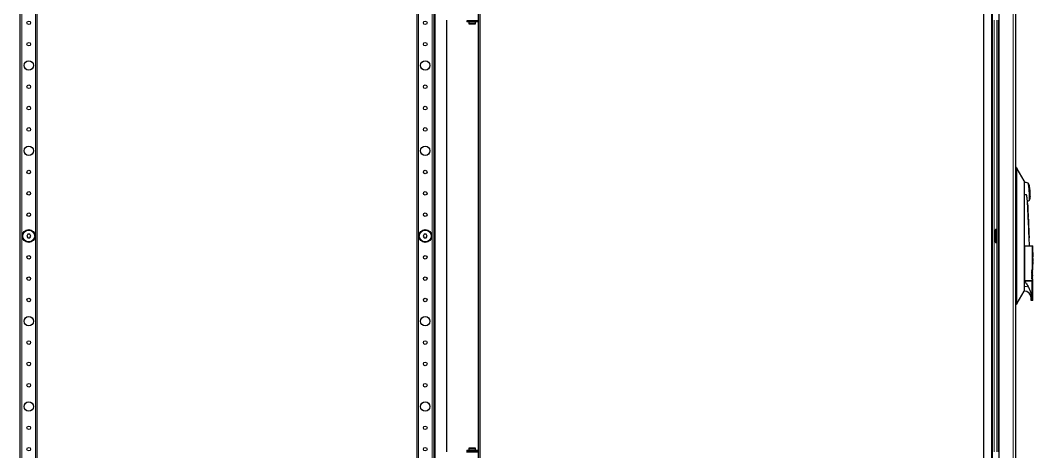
# Model space of a CAD drawing. Header units: millimetres. Extents: x -1264 to 3208, y -1920 to 1219.
# Drawn here: x -265 to 923, y -474 to 32 of the extents above; entities that cross this region are included whole.
import ezdxf

# ---------------------------------------------------------------- set-up
doc = ezdxf.new("R2010")
doc.units = ezdxf.units.MM

msp = doc.modelspace()

# ---------------------------------------------------------------- linework, layer by layer
at = {"color": 7, "linetype": 'Continuous', "lineweight": 25}
for p, q in [((272.56, -1198.72), (272.56, 756.28)), ((274.56, -1198.72), (274.56, 756.28)), ((883.4, -1198.72), (883.4, 756.28)), ((902.4, 753.68), (902.4, -1196.12)), ((221.56, -1167.22), (221.56, 724.78)), ((874.9, 718.48), (874.9, -1133.48)), ((-264.94, -1138.72), (-264.94, 696.28)), ((-244.94, -1138.72), (-244.94, 696.28)), ((200.06, 696.28), (200.06, -1138.72)), ((220.06, 696.28), (220.06, -1138.72)), ((864.9, 675.4), (864.9, -1117.83)), ((235.56, -474.22), (235.56, 31.78)), ((258.69, 30.98), (258.69, 30.08)), ((258.74, 30.98), (258.69, 30.98)), ((258.74, 30.08), (258.69, 30.08)), ((272.21, 30.98), (258.74, 30.98)), ((272.21, 30.08), (258.74, 30.08)), ((261.06, 31.78), (261.06, 31.03)), ((261.06, 31.03), (269.06, 31.03)), ((261.06, 30.03), (261.06, 28.03)), ((261.06, 30.03), (269.06, 30.03)), ((261.06, 28.03), (261.64, 27.03)), ((261.06, 28.03), (265.59, 28.03)), ((261.56, 31.03), (261.56, 30.98)), ((261.56, 30.08), (261.56, 30.03)), ((265.52, 27.03), (261.64, 27.03)), ((268.48, 27.03), (265.52, 27.03)), ((265.59, 28.03), (269.06, 28.03)), ((268.48, 27.03), (269.06, 28.03)), ((268.56, 30.98), (268.56, 31.03)), ((268.56, 30.03), (268.56, 30.08)), ((269.06, 31.03), (269.06, 31.78)), ((269.06, 28.03), (269.06, 30.03)), ((272.21, 30.08), (272.21, 30.98)), ((880.4, 31.78), (880.4, -474.22)), ((903.4, -140.72), (902.4, -140.72)), ((903.4, -146.22), (903.4, -296.22)), ((912.4, -156.72), (904.48, -142.63)), ((912.4, -156.72), (912.4, -162.19)), ((912.4, -162.19), (912.4, -169.72)), ((912.4, -169.72), (912.4, -272.72)), ((919.34, -177.78), (919.35, -177.59)), ((916.92, -189.39), (916.52, -180.2)), ((916.63, -183.42), (916.59, -183.04)), ((916.64, -183.42), (916.6, -183.04)), ((916.6, -183.04), (916.72, -186.2)), ((916.65, -183.71), (916.63, -183.42)), ((916.64, -183.42), (916.63, -183.42)), ((916.66, -183.71), (916.64, -183.42)), ((916.66, -183.71), (916.65, -183.71)), ((917, -191.48), (916.91, -189.39)), ((917.18, -195.39), (916.96, -191.59)), ((917.17, -194.99), (917.03, -191.89)), ((917.03, -193.28), (917.27, -197.27)), ((917.16, -194.99), (917.18, -195.39)), ((917.23, -196.64), (917.17, -195.39)), ((917.18, -195.39), (917.17, -195.39)), ((917.2, -197.27), (917.19, -197.27)), ((917.27, -197.27), (917.2, -197.27)), ((917.35, -199.5), (917.26, -197.27)), ((917.3, -199.5), (917.3, -199.49)), ((917.3, -199.5), (917.3, -199.5)), ((917.42, -200.76), (917.36, -199.5)), ((917.41, -200.77), (917.41, -200.76)), ((917.52, -203.22), (917.42, -201.08)), ((878.9, -213.72), (878.4, -214.22)), ((880.4, -213.72), (878.9, -213.72)), ((878.9, -213.72), (878.9, -228.72)), ((917.53, -203.22), (917.52, -203.22)), ((917.73, -207.77), (917.53, -203.19)), ((917.57, -205.24), (917.62, -206.21)), ((917.58, -205.24), (917.63, -206.21)), ((917.69, -207.77), (917.68, -207.77)), ((917.82, -210.13), (917.72, -207.77)), ((917.77, -210.13), (917.77, -210.13)), ((917.94, -212.6), (917.83, -210.13)), ((917.89, -211.84), (917.89, -211.84)), ((917.9, -211.84), (917.9, -211.84)), ((917.93, -212.36), (917.92, -212.22)), ((917.94, -212.77), (917.93, -212.49)), ((918.02, -214.53), (917.97, -213.29)), ((-256.09, -219.22), (-257.25, -221.22)), ((-257.25, -221.22), (-256.09, -223.22)), ((-253.78, -219.22), (-256.09, -219.22)), ((-256.09, -223.22), (-253.78, -223.22)), ((-252.63, -221.22), (-253.78, -219.22)), ((-253.78, -223.22), (-252.63, -221.22)), ((208.91, -219.22), (207.75, -221.22)), ((207.75, -221.22), (208.91, -223.22)), ((211.22, -219.22), (208.91, -219.22)), ((208.91, -223.22), (211.22, -223.22)), ((212.37, -221.22), (211.22, -219.22)), ((211.22, -223.22), (212.37, -221.22)), ((878.4, -228.22), (878.4, -214.22)), ((917.96, -214.07), (917.95, -214.07)), ((917.97, -214.07), (917.96, -214.07)), ((918, -214.86), (917.96, -214.07)), ((918.01, -214.86), (917.97, -214.07)), ((917.99, -214.86), (917.98, -214.86)), ((917.99, -214.86), (918.01, -214.86)), ((918, -214.04), (918.05, -215.14)), ((918.03, -214.85), (918.02, -214.53)), ((918.07, -215.75), (918.04, -214.95)), ((918.13, -216.98), (918.07, -215.75)), ((918.16, -217.78), (918.15, -217.51)), ((918.17, -218.04), (918.17, -217.9)), ((918.18, -218.51), (918.18, -218.51)), ((918.31, -221.1), (918.19, -218.43)), ((918.19, -218.51), (918.19, -218.51)), ((918.26, -221.1), (918.25, -221.1)), ((918.31, -222.57), (918.25, -221.12)), ((918.39, -223.22), (918.3, -221.1)), ((918.82, -232.72), (918.4, -223.22)), ((878.4, -228.22), (878.9, -228.72)), ((878.9, -228.72), (880.4, -228.72)), ((912.4, -232.72), (912.61, -232.72)), ((912.61, -232.72), (912.85, -232.72)), ((912.85, -232.72), (912.85, -273.22)), ((912.85, -232.72), (921.95, -232.72)), ((921.95, -232.72), (921.95, -260.72)), ((921.95, -232.72), (922.61, -232.72)), ((922.61, -237.72), (922.61, -232.72)), ((922.36, -237.72), (922.61, -237.72)), ((922.36, -237.72), (922.36, -247.48)), ((922.54, -247.48), (922.36, -247.48)), ((922.48, -239.67), (922.48, -245.53)), ((922.49, -239.67), (922.48, -239.67)), ((922.49, -245.53), (922.48, -245.53)), ((922.49, -239.67), (922.49, -245.53)), ((922.49, -239.67), (922.61, -239.67)), ((922.54, -245.53), (922.49, -245.53)), ((922.61, -240.65), (922.54, -240.65)), ((922.54, -240.65), (922.54, -245.53)), ((922.54, -247.48), (922.54, -250.41)), ((922.58, -242.6), (922.58, -245.53)), ((922.59, -242.6), (922.58, -242.6)), ((922.59, -245.53), (922.58, -245.53)), ((922.58, -247.48), (922.58, -248.45)), ((922.59, -247.48), (922.58, -247.48)), ((922.59, -248.45), (922.58, -248.45)), ((922.59, -242.6), (922.59, -245.53)), ((922.59, -242.6), (922.61, -242.6)), ((922.61, -245.53), (922.59, -245.53)), ((922.59, -247.48), (922.59, -248.45)), ((922.59, -247.48), (922.61, -247.48)), ((922.61, -248.45), (922.59, -248.45)), ((922.6, -239.67), (922.6, -237.72)), ((922.6, -242.6), (922.6, -240.65)), ((922.6, -247.48), (922.6, -245.53)), ((922.6, -250.41), (922.6, -248.45)), ((922.61, -240.65), (922.61, -239.67)), ((922.61, -245.53), (922.61, -242.6)), ((922.61, -248.45), (922.61, -247.48)), ((921.41, -260.82), (921.85, -260.82)), ((922.51, -260.82), (921.85, -260.82)), ((922.61, -262.12), (922.11, -260.82)), ((922.5, -251.28), (922.36, -251.28)), ((922.36, -251.28), (922.36, -254.25)), ((922.36, -254.25), (922.43, -254.25)), ((922.42, -251.77), (922.42, -252.57)), ((922.43, -251.77), (922.42, -251.77)), ((922.43, -252.57), (922.42, -252.57)), ((922.42, -253.07), (922.42, -254.25)), ((922.43, -253.07), (922.42, -253.07)), ((922.43, -251.77), (922.43, -252.57)), ((922.43, -251.77), (922.49, -251.77)), ((922.49, -252.57), (922.43, -252.57)), ((922.43, -253.07), (922.43, -254.25)), ((922.43, -253.07), (922.48, -253.07)), ((922.51, -254.25), (922.52, -254.25)), ((922.53, -252.81), (922.52, -252.81)), ((922.52, -254.25), (922.56, -254.25)), ((922.61, -250.41), (922.54, -250.41)), ((922.55, -253.46), (922.54, -253.46)), ((922.54, -253.81), (922.54, -253.83)), ((922.55, -253.81), (922.54, -253.81)), ((922.55, -253.83), (922.54, -253.83)), ((922.56, -252.11), (922.55, -252.11)), ((922.55, -253.81), (922.55, -253.83)), ((922.55, -254.16), (922.55, -254.25)), ((922.56, -254.16), (922.55, -254.16)), ((922.56, -254.16), (922.56, -254.25)), ((922.6, -251.28), (922.57, -254.25)), ((922.57, -254.25), (922.59, -254.25)), ((922.58, -254.25), (922.59, -253.64)), ((922.59, -253.15), (922.6, -251.88)), ((922.6, -253.15), (922.59, -253.15)), ((922.59, -254.25), (922.6, -253.64)), ((922.6, -253.64), (922.59, -253.64)), ((922.6, -251.91), (922.61, -251.28)), ((922.61, -251.28), (922.6, -251.28)), ((922.6, -253.15), (922.61, -251.88)), ((922.61, -251.88), (922.6, -251.88)), ((922.6, -253.64), (922.6, -252.82)), ((922.6, -253.15), (922.61, -253.15)), ((922.6, -253.64), (922.61, -253.64)), ((922.61, -251.28), (922.61, -250.41)), ((922.61, -251.88), (922.61, -253.15)), ((922.61, -260.72), (922.61, -253.64)), ((912.4, -272.72), (912.4, -273.72)), ((921.41, -262.22), (921.85, -262.22)), ((921.41, -263.62), (921.85, -263.62)), ((921.41, -265.02), (921.85, -265.02)), ((921.41, -266.42), (921.85, -266.42)), ((921.41, -267.82), (921.85, -267.82)), ((921.41, -269.22), (921.85, -269.22)), ((921.41, -270.62), (921.85, -270.62)), ((922.51, -262.22), (921.85, -262.22)), ((922.51, -263.62), (921.85, -263.62)), ((922.51, -265.02), (921.85, -265.02)), ((922.51, -266.42), (921.85, -266.42)), ((922.51, -267.82), (921.85, -267.82)), ((922.51, -269.22), (921.85, -269.22)), ((922.51, -270.62), (921.85, -270.62)), ((922.61, -262.12), (921.95, -262.12)), ((922.61, -263.52), (921.95, -263.52)), ((922.61, -264.92), (921.95, -264.92)), ((922.61, -266.32), (921.95, -266.32)), ((922.61, -267.72), (921.95, -267.72)), ((922.61, -269.12), (921.95, -269.12)), ((922.61, -270.52), (921.95, -270.52)), ((921.95, -271.92), (921.95, -273.22)), ((922.61, -271.92), (921.95, -271.92)), ((922.61, -263.52), (922.11, -262.22)), ((922.61, -264.92), (922.11, -263.62)), ((922.61, -266.32), (922.11, -265.02)), ((922.61, -267.72), (922.11, -266.42)), ((922.61, -269.12), (922.11, -267.82)), ((922.61, -270.52), (922.11, -269.22)), ((922.61, -271.92), (922.11, -270.62)), ((922.61, -273.22), (922.61, -271.92)), ((912.4, -273.22), (912.61, -273.22)), ((912.61, -273.72), (912.4, -273.72)), ((912.4, -280.25), (912.4, -285.72)), ((912.61, -273.22), (912.85, -273.22)), ((912.61, -273.72), (912.85, -273.72)), ((912.85, -273.22), (921.95, -273.22)), ((912.85, -273.72), (921.95, -273.72)), ((920.61, -273.72), (920.59, -273.22)), ((921.95, -273.22), (922.61, -273.22)), ((921.95, -293.72), (921.95, -273.72)), ((921.95, -273.72), (922.61, -273.72)), ((922.61, -296.72), (922.61, -273.72)), ((904.48, -299.8), (912.4, -285.72)), ((912.4, -285.72), (912.61, -285.72)), ((920.61, -293.72), (920.61, -290.63)), ((922.33, -296.72), (920.61, -296.72)), ((922.61, -296.72), (922.33, -296.72)), ((903.4, -301.72), (902.4, -301.72)), ((258.61, -474.22), (271.51, -474.22)), ((258.69, -472.52), (258.69, -473.42)), ((258.69, -472.52), (258.74, -472.52)), ((258.69, -473.42), (258.74, -473.42)), ((258.74, -472.52), (272.21, -472.52)), ((258.74, -473.42), (272.21, -473.42)), ((261.64, -469.47), (261.06, -470.47)), ((261.06, -470.47), (261.06, -472.47)), ((269.06, -470.47), (261.06, -470.47)), ((265.59, -472.47), (261.06, -472.47)), ((261.06, -473.47), (261.06, -474.22)), ((265.59, -473.47), (261.06, -473.47)), ((261.56, -472.47), (261.56, -472.52)), ((261.56, -473.42), (261.56, -473.47)), ((261.64, -469.47), (268.48, -469.47)), ((269.06, -472.47), (265.59, -472.47)), ((269.06, -473.47), (265.59, -473.47)), ((269.06, -470.47), (268.48, -469.47)), ((268.56, -472.52), (268.56, -472.47)), ((268.56, -473.47), (268.56, -473.42)), ((269.06, -472.47), (269.06, -470.47)), ((269.06, -474.22), (269.06, -473.47)), ((272.21, -473.42), (272.21, -472.52))]:
    msp.add_line(p, q, dxfattribs=at)
at = {"color": 8, "linetype": 'Continuous', "lineweight": 18}
for p, q in [((899.8, -1198.72), (899.8, 756.28)), ((-262.94, -1138.72), (-262.94, 696.28)), ((-246.94, -1138.72), (-246.94, 696.28)), ((202.06, 696.28), (202.06, -1138.72)), ((218.06, 696.28), (218.06, -1138.72)), ((874.3, 48.78), (874.3, -491.22)), ((271.96, 46.78), (271.96, 30.98)), ((258.74, 30.08), (258.74, 30.98)), ((271.96, 30.08), (271.96, -472.52)), ((877.5, 31.78), (877.5, -474.22)), ((882.4, 31.78), (882.4, -474.22)), ((903.4, -146.22), (902.4, -146.22)), ((917.58, -205.24), (917.57, -205.24)), ((917.63, -206.21), (917.62, -206.21)), ((912.61, -232.72), (912.61, -273.22)), ((921.95, -260.72), (922.61, -260.72)), ((912.61, -280.25), (912.4, -280.25)), ((912.61, -285.72), (912.61, -280.25)), ((903.4, -296.22), (902.4, -296.22)), ((920.61, -293.72), (921.95, -293.72)), ((258.74, -472.52), (258.74, -473.42)), ((271.96, -473.42), (271.96, -489.22))]:
    msp.add_line(p, q, dxfattribs=at)
at = {"color": 7, "linetype": 'Continuous', "lineweight": 25, "flags": 128}
for points in [[(916.96, -191.59), (917, -192.54), (917.03, -193.28)], [(917.2, -197.27), (917.26, -198.52), (917.3, -199.5)], [(917.58, -205.9), (917.69, -208.27), (917.77, -210.13)], [(917.62, -206.21), (917.65, -207.08), (917.68, -207.77)], [(917.63, -206.21), (917.66, -207.08), (917.69, -207.77)], [(917.97, -214.72), (918.16, -219.12), (918.31, -222.57)], [(918.25, -221.1), (918.1, -217.61), (917.98, -214.86)], [(918.26, -221.1), (918.11, -217.61), (917.99, -214.86)], [(922.51, -253.55), (922.52, -253.73), (922.52, -253.87)], [(922.54, -253.81), (922.54, -253.61), (922.54, -253.46)], [(922.55, -253.81), (922.55, -253.61), (922.55, -253.46)]]:
    msp.add_lwpolyline(points, dxfattribs=at)
at = {"color": 7, "linetype": 'Continuous', "lineweight": 25}
for centre, radius in [((-254.94, 28.78), 2.1), ((210.06, 28.78), 2.1), ((-254.94, 3.78), 2.1), ((210.06, 3.78), 2.1), ((-254.94, -21.22), 5.5), ((210.06, -21.22), 5.5), ((-254.94, -46.22), 2.1), ((210.06, -46.22), 2.1), ((-254.94, -71.22), 2.1), ((210.06, -71.22), 2.1), ((-254.94, -96.22), 2.1), ((210.06, -96.22), 2.1), ((-254.94, -121.22), 5.5), ((210.06, -121.22), 5.5), ((-254.94, -146.22), 2.1), ((210.06, -146.22), 2.1), ((-254.94, -171.22), 2.1), ((210.06, -171.22), 2.1), ((-254.94, -196.22), 2.1), ((210.06, -196.22), 2.1), ((-254.94, -221.22), 7.5), ((210.06, -221.22), 7.5), ((-254.94, -221.22), 7), ((210.06, -221.22), 7), ((-254.94, -246.22), 2.1), ((210.06, -246.22), 2.1), ((-254.94, -271.22), 2.1), ((210.06, -271.22), 2.1), ((-254.94, -296.22), 2.1), ((210.06, -296.22), 2.1), ((-254.94, -321.22), 5.5), ((210.06, -321.22), 5.5), ((-254.94, -346.22), 2.1), ((210.06, -346.22), 2.1), ((-254.94, -371.22), 2.1), ((210.06, -371.22), 2.1), ((-254.94, -396.22), 2.1), ((210.06, -396.22), 2.1), ((-254.94, -421.22), 5.5), ((210.06, -421.22), 5.5), ((-254.94, -446.22), 2.1), ((210.06, -446.22), 2.1), ((-254.94, -471.22), 2.1), ((210.06, -471.22), 2.1)]:
    msp.add_circle(centre, radius, dxfattribs=at)
for centre, radius, start, end in [((912.4, -169.72), 11.4, 66.37549, 90), ((912.4, -169.72), 11.4, 291.36213, 301.71629), ((922.51, -260.72), 0.1, 270, 0), ((922.51, -262.12), 0.1, 270, 0), ((922.51, -263.52), 0.1, 270, 0), ((922.51, -264.92), 0.1, 270, 0), ((922.51, -266.32), 0.1, 270, 0), ((922.51, -267.72), 0.1, 270, 0), ((922.51, -269.12), 0.1, 270, 0), ((922.51, -270.52), 0.1, 270, 0), ((912.61, -293.72), 8, 0, 90)]:
    msp.add_arc(centre, radius, start, end, dxfattribs=at)
at = {"color": 8, "linetype": 'Continuous', "lineweight": 18}
msp.add_arc((912.76, -292.31), 12.07, 66.28954, 90.71323, dxfattribs=at)
at = {"color": 7, "linetype": 'Continuous', "lineweight": 25}
for points, knots in [([(903.4, -140.72), (903.4, -140.78), (903.4, -140.9), (903.4, -141.85), (903.4, -143.24), (903.4, -144.79), (903.4, -145.81), (903.4, -146.22)], [0, 0, 0, 0, 0.2146939, 0.4293877, 0.6440816, 0.8587754, 1, 1, 1, 1]), ([(904.48, -142.64), (904.29, -142.33), (903.93, -141.75), (903.57, -141.05), (903.41, -140.71)], [0, 0, 0, 0, 0.5253232, 1, 1, 1, 1]), ([(918.03, -160.48), (918, -160.42), (917.94, -160.24), (917.77, -159.93), (917.46, -159.56), (917.14, -159.39), (916.98, -159.29)], [0, 0, 0, 0, 0.1241525, 0.3416426, 0.6499736, 1, 1, 1, 1]), ([(918.11, -160.82), (918.1, -160.79), (918.08, -160.7), (918.18, -161.21), (918.38, -162.39), (918.71, -164.62), (919.03, -167.38), (919.26, -170.33), (919.38, -173.11), (919.39, -175.43), (919.36, -177.06), (919.34, -177.72), (919.34, -177.77), (919.34, -177.78)], [0, 0, 0, 0, 0.0304029, 0.0987685, 0.2060227, 0.3169243, 0.4297958, 0.5422701, 0.6521441, 0.7582201, 0.8609093, 0.9621672, 1, 1, 1, 1]), ([(916.5, -180.2), (916.5, -180.21), (916.51, -180.23), (916.25, -178.87), (915.93, -176.68), (915.64, -174.61), (915.58, -173.38), (915.34, -173.01), (915.27, -172.96), (915.2, -172.93), (915.08, -172.95), (914.63, -173.02), (913.71, -173.05), (912.89, -172.84), (912.42, -172.72)], [0, 0, 0, 0, 0.1420116, 0.3674067, 0.5915241, 0.7394027, 0.8132929, 0.8201752, 0.8255968, 0.8292873, 0.8330273, 0.8487437, 0.9118689, 1, 1, 1, 1]), ([(918.39, -179.39), (918.48, -179.34), (918.7, -179.22), (918.95, -178.92), (919.15, -178.58), (919.26, -178.3), (919.29, -178.14), (919.31, -178.08)], [0, 0, 0, 0, 0.1747014, 0.4583415, 0.6963811, 0.8885007, 1, 1, 1, 1]), ([(916.74, -186.14), (916.73, -185.7), (916.69, -184.83), (916.67, -184.08), (916.66, -183.71)], [0, 0, 0, 0, 0.50096338, 1, 1, 1, 1]), ([(916.72, -186.2), (916.74, -186.79), (916.8, -187.97), (916.89, -189.68), (916.97, -190.99), (917.01, -191.64), (917.03, -191.87), (917.03, -191.89), (917.03, -191.91)], [0, 0, 0, 0, 0.2502823, 0.4993933, 0.7487907, 0.8746994, 0.9372862, 1, 1, 1, 1]), ([(916.92, -189.4), (916.92, -189.38), (916.92, -189.35), (916.9, -189.09), (916.88, -188.74), (916.85, -188.15), (916.8, -187.27), (916.76, -186.52), (916.74, -186.14)], [0, 0, 0, 0, 0.1244159, 0.2483566, 0.3739824, 0.5001693, 0.7493996, 1, 1, 1, 1]), ([(917.42, -200.77), (917.42, -200.75), (917.42, -200.7), (917.42, -201.01), (917.43, -201.59), (917.44, -202.11), (917.45, -202.37)], [0, 0, 0, 0, 0.1585338, 0.4384947, 0.7178625, 1, 1, 1, 1]), ([(917.45, -202.37), (917.46, -202.64), (917.47, -203.19), (917.52, -204.39), (917.56, -205.3), (917.58, -205.9)], [0, 0, 0, 0, 0.249362, 0.4996719, 1, 1, 1, 1]), ([(917.52, -203.22), (917.52, -203.23), (917.52, -203.24), (917.52, -203.42), (917.52, -203.67), (917.53, -204.02), (917.55, -204.54), (917.56, -204.96), (917.57, -205.24)], [0, 0, 0, 0, 0.2494324, 0.37514, 0.4993561, 0.6234585, 0.749245, 1, 1, 1, 1]), ([(917.53, -203.22), (917.53, -203.23), (917.53, -203.24), (917.53, -203.42), (917.53, -203.67), (917.54, -204.02), (917.56, -204.54), (917.57, -204.96), (917.58, -205.24)], [0, 0, 0, 0, 0.2494324, 0.37514, 0.4993561, 0.6234585, 0.749245, 1, 1, 1, 1]), ([(917.92, -212.22), (917.92, -212.28), (917.93, -212.41), (917.94, -212.82), (917.96, -213.45), (917.99, -214.28), (918.02, -214.85), (918.03, -215.14)], [0, 0, 0, 0, 0.1246003, 0.2489765, 0.5004054, 0.7493329, 1, 1, 1, 1]), ([(918.04, -215.14), (918.02, -214.62), (917.98, -213.84), (917.95, -212.88), (917.93, -212.54), (917.93, -212.36)], [0, 0, 0, 0, 0.4989654, 0.749922, 1, 1, 1, 1]), ([(918.05, -215.14), (918.03, -214.72), (918, -214.08), (917.97, -213.28), (917.95, -212.94), (917.94, -212.77)], [0, 0, 0, 0, 0.5014603, 0.750257, 1, 1, 1, 1]), ([(917.96, -214.07), (917.96, -214.08), (917.96, -214.1), (917.95, -214.25), (917.96, -214.43), (917.96, -214.59), (917.97, -214.68), (917.97, -214.72)], [0, 0, 0, 0, 0.2494454, 0.4989987, 0.7485105, 0.8738593, 1, 1, 1, 1]), ([(918.03, -215.14), (918.04, -215.42), (918.07, -215.98), (918.11, -216.8), (918.14, -217.42), (918.16, -217.84), (918.17, -217.97), (918.17, -218.04)], [0, 0, 0, 0, 0.24873067, 0.49737733, 0.75052803, 0.87523315, 1, 1, 1, 1]), ([(918.17, -217.9), (918.16, -217.73), (918.14, -217.38), (918.1, -216.43), (918.06, -215.65), (918.04, -215.14)], [0, 0, 0, 0, 0.2495753, 0.5008418, 1, 1, 1, 1]), ([(918.05, -215.14), (918.06, -215.52), (918.09, -215.99), (918.1, -216.42), (918.11, -216.5)], [0, 0, 0, 0, 0.8027863, 1, 1, 1, 1]), ([(918.15, -217.51), (918.14, -217.34), (918.13, -216.99), (918.09, -216.19), (918.07, -215.56), (918.05, -215.14)], [0, 0, 0, 0, 0.2508953, 0.500775, 1, 1, 1, 1]), ([(918.17, -218.07), (918.18, -218.14), (918.19, -218.33), (918.19, -218.43), (918.19, -218.51)], [0, 0, 0, 0, 0.3349706, 1, 1, 1, 1]), ([(918.31, -222.57), (918.31, -222.61), (918.32, -222.7), (918.33, -222.86), (918.34, -223.04), (918.35, -223.19), (918.36, -223.21), (918.36, -223.22)], [0, 0, 0, 0, 0.1253881, 0.2505914, 0.5001924, 0.7498055, 1, 1, 1, 1]), ([(921.95, -262.12), (921.86, -261.9), (921.73, -261.58), (921.55, -261.14), (921.46, -260.93), (921.41, -260.82)], [0, 0, 0, 0, 0.49999327, 0.74999583, 1, 1, 1, 1]), ([(921.85, -260.82), (921.86, -260.82), (921.89, -260.81), (921.92, -260.79), (921.95, -260.76), (921.95, -260.73), (921.95, -260.72), (921.95, -260.72)], [0, 0, 0, 0, 0.2956914, 0.5686867, 0.7598531, 0.9519121, 1, 1, 1, 1]), ([(922.48, -253.07), (922.49, -253.07), (922.5, -253.08), (922.51, -253.14), (922.51, -253.2), (922.51, -253.31), (922.51, -253.43), (922.51, -253.51), (922.51, -253.55)], [0, 0, 0, 0, 0.3623072, 0.4997618, 0.6038945, 0.7077513, 0.8881589, 1, 1, 1, 1]), ([(922.55, -252.11), (922.55, -252.04), (922.55, -251.88), (922.54, -251.67), (922.54, -251.51), (922.52, -251.3), (922.5, -251.29), (922.49, -251.28)], [0, 0, 0, 0, 0.125885, 0.2500023, 0.3752557, 0.5012371, 1, 1, 1, 1]), ([(922.49, -251.77), (922.5, -251.78), (922.51, -251.79), (922.52, -251.89), (922.52, -251.98), (922.52, -252.08), (922.52, -252.14), (922.52, -252.17)], [0, 0, 0, 0, 0.4647786, 0.6394977, 0.7667833, 0.8944855, 1, 1, 1, 1]), ([(922.52, -252.17), (922.52, -252.22), (922.52, -252.3), (922.52, -252.4), (922.51, -252.48), (922.51, -252.57), (922.5, -252.57), (922.49, -252.57)], [0, 0, 0, 0, 0.1448477, 0.2595538, 0.3741459, 0.5488424, 1, 1, 1, 1]), ([(922.56, -252.11), (922.56, -252.02), (922.56, -251.86), (922.55, -251.65), (922.55, -251.48), (922.53, -251.3), (922.51, -251.29), (922.5, -251.28)], [0, 0, 0, 0, 0.14914118, 0.26413398, 0.37885165, 0.56023249, 1, 1, 1, 1]), ([(922.52, -252.81), (922.53, -252.79), (922.53, -252.74), (922.54, -252.62), (922.54, -252.49), (922.55, -252.33), (922.55, -252.2), (922.55, -252.11)], [0, 0, 0, 0, 0.2497832, 0.499064, 0.6242352, 0.7496528, 1, 1, 1, 1]), ([(922.54, -253.46), (922.54, -253.38), (922.54, -253.27), (922.54, -253.12), (922.54, -253.02), (922.54, -252.94), (922.53, -252.86), (922.53, -252.83), (922.52, -252.81)], [0, 0, 0, 0, 0.2503671, 0.3757454, 0.500635, 0.6256328, 0.7501265, 1, 1, 1, 1]), ([(922.52, -253.87), (922.52, -253.9), (922.52, -253.97), (922.52, -254.1), (922.52, -254.19), (922.52, -254.24), (922.52, -254.25)], [0, 0, 0, 0, 0.2561394, 0.5126978, 0.9190221, 1, 1, 1, 1]), ([(922.53, -252.81), (922.54, -252.78), (922.54, -252.73), (922.55, -252.56), (922.56, -252.37), (922.56, -252.21), (922.56, -252.13), (922.56, -252.11)], [0, 0, 0, 0, 0.3314728, 0.5464809, 0.7625261, 0.960277, 1, 1, 1, 1]), ([(922.55, -253.46), (922.55, -253.35), (922.55, -253.19), (922.55, -253), (922.54, -252.88), (922.54, -252.83), (922.53, -252.81)], [0, 0, 0, 0, 0.3364219, 0.5234602, 0.710673, 1, 1, 1, 1]), ([(922.55, -254.16), (922.55, -254.15), (922.55, -254.14), (922.55, -254.09), (922.54, -253.99), (922.54, -253.89), (922.54, -253.83)], [0, 0, 0, 0, 0.1253633, 0.2500316, 0.4996752, 1, 1, 1, 1]), ([(922.56, -254.16), (922.56, -254.14), (922.56, -254.12), (922.56, -254.04), (922.55, -253.94), (922.55, -253.86), (922.55, -253.83)], [0, 0, 0, 0, 0.2026304, 0.4204058, 0.7280078, 1, 1, 1, 1]), ([(921.95, -263.52), (921.86, -263.3), (921.73, -262.98), (921.55, -262.54), (921.46, -262.33), (921.41, -262.22)], [0, 0, 0, 0, 0.4999933, 0.7499958, 1, 1, 1, 1]), ([(921.95, -264.92), (921.86, -264.7), (921.73, -264.38), (921.55, -263.94), (921.46, -263.73), (921.41, -263.62)], [0, 0, 0, 0, 0.4999933, 0.7499958, 1, 1, 1, 1]), ([(921.95, -266.32), (921.86, -266.1), (921.73, -265.78), (921.55, -265.34), (921.46, -265.13), (921.41, -265.02)], [0, 0, 0, 0, 0.4999933, 0.7499958, 1, 1, 1, 1]), ([(921.95, -267.72), (921.86, -267.5), (921.73, -267.18), (921.55, -266.74), (921.46, -266.53), (921.41, -266.42)], [0, 0, 0, 0, 0.4999933, 0.7499958, 1, 1, 1, 1]), ([(921.95, -269.12), (921.86, -268.9), (921.73, -268.58), (921.55, -268.14), (921.46, -267.93), (921.41, -267.82)], [0, 0, 0, 0, 0.4999933, 0.7499958, 1, 1, 1, 1]), ([(921.95, -270.52), (921.86, -270.3), (921.73, -269.98), (921.55, -269.54), (921.46, -269.33), (921.41, -269.22)], [0, 0, 0, 0, 0.4999933, 0.7499958, 1, 1, 1, 1]), ([(921.95, -271.92), (921.86, -271.7), (921.73, -271.38), (921.55, -270.94), (921.46, -270.73), (921.41, -270.62)], [0, 0, 0, 0, 0.4999933, 0.7499958, 1, 1, 1, 1]), ([(921.85, -262.22), (921.86, -262.22), (921.89, -262.21), (921.92, -262.19), (921.95, -262.16), (921.95, -262.13), (921.95, -262.12), (921.95, -262.12)], [0, 0, 0, 0, 0.2956914, 0.5686867, 0.7598531, 0.9519121, 1, 1, 1, 1]), ([(921.85, -263.62), (921.86, -263.62), (921.89, -263.61), (921.92, -263.59), (921.95, -263.56), (921.95, -263.53), (921.95, -263.52), (921.95, -263.52)], [0, 0, 0, 0, 0.2956914, 0.5686867, 0.7598531, 0.9519121, 1, 1, 1, 1]), ([(921.85, -265.02), (921.86, -265.02), (921.89, -265.01), (921.92, -264.99), (921.95, -264.96), (921.95, -264.93), (921.95, -264.92), (921.95, -264.92)], [0, 0, 0, 0, 0.2956914, 0.5686867, 0.7598531, 0.9519121, 1, 1, 1, 1]), ([(921.85, -266.42), (921.86, -266.42), (921.89, -266.41), (921.92, -266.39), (921.95, -266.36), (921.95, -266.33), (921.95, -266.32), (921.95, -266.32)], [0, 0, 0, 0, 0.2956914, 0.5686867, 0.7598531, 0.9519121, 1, 1, 1, 1]), ([(921.85, -267.82), (921.86, -267.82), (921.89, -267.81), (921.92, -267.79), (921.95, -267.76), (921.95, -267.73), (921.95, -267.72), (921.95, -267.72)], [0, 0, 0, 0, 0.2956914, 0.5686867, 0.7598531, 0.9519121, 1, 1, 1, 1]), ([(921.85, -269.22), (921.86, -269.22), (921.89, -269.21), (921.92, -269.19), (921.95, -269.16), (921.95, -269.13), (921.95, -269.12), (921.95, -269.12)], [0, 0, 0, 0, 0.2956914, 0.5686867, 0.7598531, 0.9519121, 1, 1, 1, 1]), ([(921.85, -270.62), (921.86, -270.62), (921.89, -270.61), (921.92, -270.59), (921.95, -270.56), (921.95, -270.53), (921.95, -270.52), (921.95, -270.52)], [0, 0, 0, 0, 0.2956914, 0.5686867, 0.7598531, 0.9519121, 1, 1, 1, 1]), ([(912.4, -273.72), (912.4, -274.85), (912.4, -277.19), (912.4, -279.21), (912.4, -280.25)], [0, 0, 0, 0, 0.4843885, 1, 1, 1, 1]), ([(912.85, -273.72), (913.67, -274.96), (915.32, -277.45), (916.85, -279.99), (917.61, -281.26)], [0, 0, 0, 0, 0.499713, 1, 1, 1, 1]), ([(917.61, -281.26), (918.22, -282.44), (919.46, -284.81), (920.47, -288.01), (920.57, -290.01), (920.61, -290.63)], [0, 0, 0, 0, 0.4010146, 0.8123709, 1, 1, 1, 1]), ([(903.4, -296.22), (903.4, -296.84), (903.4, -298.07), (903.4, -299.72), (903.4, -300.96), (903.4, -301.62), (903.4, -301.69), (903.4, -301.72)], [0, 0, 0, 0, 0.2146898, 0.4293796, 0.6440728, 0.8587666, 1, 1, 1, 1]), ([(920.61, -296.72), (920.61, -296.68), (920.61, -296.6), (920.61, -296), (920.61, -295.13), (920.61, -294.31), (920.61, -293.84), (920.61, -293.72)], [0, 0, 0, 0, 0.2441944, 0.4889806, 0.7166564, 0.9231563, 1, 1, 1, 1]), ([(921.95, -293.72), (921.96, -294.01), (921.96, -294.61), (922.02, -295.4), (922.11, -296.07), (922.21, -296.56), (922.29, -296.71), (922.33, -296.72), (922.33, -296.72)], [0, 0, 0, 0, 0.1698955, 0.3393802, 0.5190387, 0.7268484, 0.9704723, 1, 1, 1, 1]), ([(903.41, -301.72), (903.57, -301.39), (903.93, -300.69), (904.29, -300.11), (904.48, -299.81)], [0, 0, 0, 0, 0.4745904, 1, 1, 1, 1])]:
    msp.add_open_spline(points, degree=3, knots=knots, dxfattribs=at)
at = {"color": 8, "linetype": 'Continuous', "lineweight": 18}
for points, knots in [([(918.39, -179.41), (918.39, -179.4), (918.4, -179.34), (918.42, -178.57), (918.46, -176.64), (918.44, -173.9), (918.3, -170.61), (918.03, -167.11), (917.65, -163.85), (917.26, -161.21), (917.01, -159.81), (916.91, -159.22), (916.93, -159.33), (916.93, -159.36)], [0, 0, 0, 0, 0.03828743, 0.14055019, 0.24357038, 0.34912517, 0.45777054, 0.56876647, 0.68052227, 0.79115076, 0.89904939, 0.96815987, 1, 1, 1, 1]), ([(912.61, -280.25), (912.61, -280.25), (912.61, -280.16), (912.61, -279.57), (912.61, -278.42), (912.61, -276.71), (912.61, -275.13), (912.61, -274.12), (912.61, -273.72)], [0, 0, 0, 0, 0.0000085, 0.0461342, 0.3061289, 0.5665281, 0.8267007, 1, 1, 1, 1])]:
    msp.add_open_spline(points, degree=3, knots=knots, dxfattribs=at)

doc.saveas('drawing.dxf')
